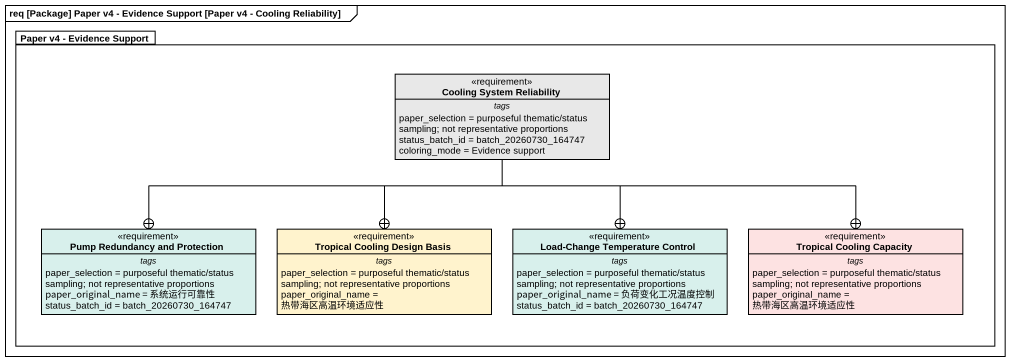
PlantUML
@startuml
mainframe req [Package] Paper v4 - Evidence Support [Paper v4 - Cooling Reliability]
hide circle
hide empty members
package "Paper v4 - Evidence Support" as Paper_v4_Evidence_Support {
  class "Cooling System Reliability" as Cooling_System_Reliability <<requirement>> #E8E8E8 {
    -- tags --
    paper_selection = purposeful thematic/status sampling; not representative proportions
    status_batch_id = batch_20260730_164747
    coloring_mode = Evidence support
  }
  class "Pump Redundancy and Protection" as Pump_Redundancy_and <<requirement>> #D8F0EC {
    -- tags --
    paper_selection = purposeful thematic/status sampling; not representative proportions
    paper_original_name = 系统运行可靠性
    status_batch_id = batch_20260730_164747
  }
  class "Tropical Cooling Design Basis" as Tropical_Cooling_Design <<requirement>> #FFF3CD {
    -- tags --
    paper_selection = purposeful thematic/status sampling; not representative proportions
    paper_original_name = 热带海区高温环境适应性
  }
  class "Load-Change Temperature Control" as Load_Change_Temperature <<requirement>> #D8F0EC {
    -- tags --
    paper_selection = purposeful thematic/status sampling; not representative proportions
    paper_original_name = 负荷变化工况温度控制
    status_batch_id = batch_20260730_164747
  }
  class "Tropical Cooling Capacity" as Tropical_Cooling_Capacity <<requirement>> #FDE2E2 {
    -- tags --
    paper_selection = purposeful thematic/status sampling; not representative proportions
    paper_original_name = 热带海区高温环境适应性
  }
}
Cooling_System_Reliability -left-+ Pump_Redundancy_and
Cooling_System_Reliability --+ Tropical_Cooling_Design
Cooling_System_Reliability --+ Load_Change_Temperature
Cooling_System_Reliability -right-+ Tropical_Cooling_Capacity
@enduml
